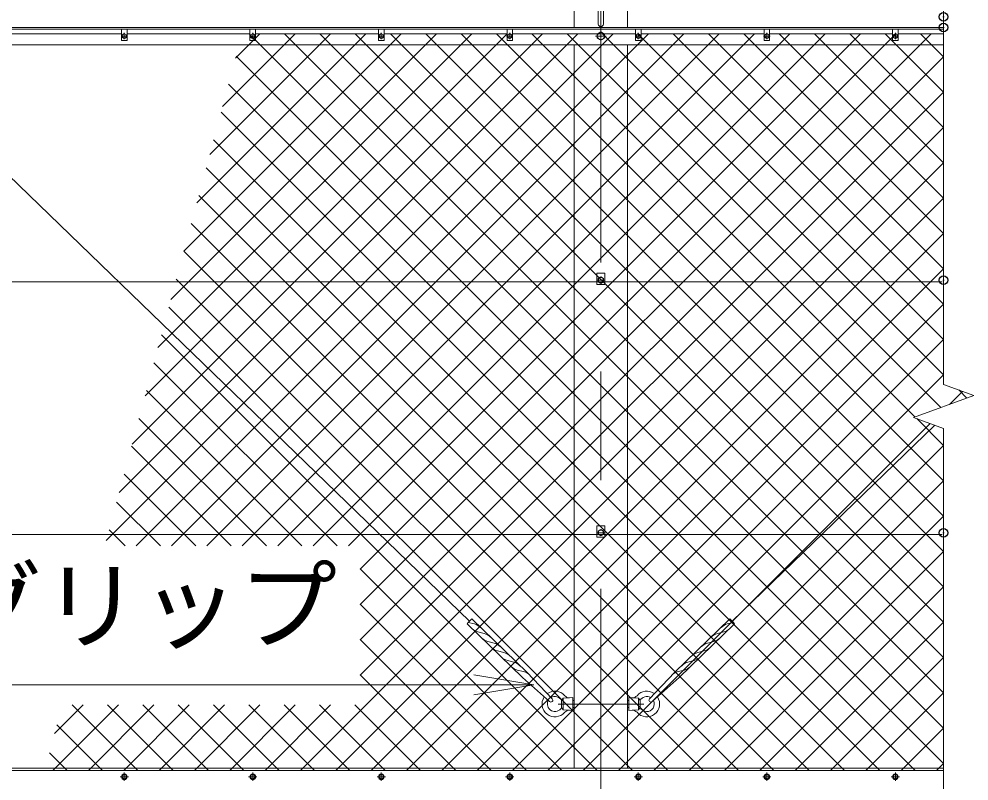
# Model space of a CAD drawing. Units: millimetres at full size; details may follow other scales. Extents: x -14700 to 14700, y -10395 to 10395.
# Drawn here: x -1002 to 1215, y -487 to 1293 of the extents above; entities that cross this region are included whole.
import ezdxf
from ezdxf.enums import TextEntityAlignment as Align

# ---------------------------------------------------------------- set-up
doc = ezdxf.new("R2010")
doc.units = ezdxf.units.MM
doc.header["$LTSCALE"] = 40
doc.header["$PDMODE"] = 32
doc.header["$PDSIZE"] = 20
doc.linetypes.add('USER1', pattern=[50.8, 31.75, -6.35, 6.35, -6.35])
for name, color, linetype, lineweight in [('0-0_D-STR3', 3, 'Continuous', 13), ('0-1_D-STR1', 1, 'Continuous', 18), ('0-2_D-BMK', 2, 'USER1', 13), ('0-6_D-STR-DIM', 7, 'Continuous', 13), ('0-7_0', 7, 'Continuous', 18), ('0-9_D-STR-TXT', 7, 'Continuous', 13), ('0-B_D-STR2', 7, 'Continuous', 13)]:
    doc.layers.add(name, color=color, linetype=linetype, lineweight=lineweight)
doc.layers.add('0-8_Defpoints', color=253, linetype='Continuous')
doc.styles.add('ＭＳ ゴシック', font='')
doc.styles.get('ＭＳ ゴシック').set_extended_font_data('MS Gothic')

# ---------------------------------------------------------------- blocks, each defined once
blk = doc.blocks.new('_Open')
at = {"layer": '0-7_0'}
blk.add_line((-40, 6.67), (0, 0), dxfattribs=at)
blk.add_lwpolyline([(-40, -6.67), (0, 0), (-40, 0)], dxfattribs=at)

msp = doc.modelspace()

# ---------------------------------------------------------------- linework, layer by layer
at = {"layer": '0-0_D-STR3'}
for p, q in [((-4957.58, 4731.71), (48.89, -114.28)), ((349.76, 1314.52), (349.76, 1280.52)), ((361.76, 1314.52), (361.76, 1280.52)), ((-763.24, 1268.52), (-763.24, 1242.52)), ((-750.24, 1268.52), (-763.24, 1268.52)), ((-750.24, 1268.52), (-750.24, 1242.52)), ((-463.24, 1268.52), (-463.24, 1242.52)), ((-450.24, 1268.52), (-463.24, 1268.52)), ((-450.24, 1268.52), (-450.24, 1242.52)), ((-163.24, 1268.52), (-163.24, 1242.52)), ((-150.24, 1268.52), (-163.24, 1268.52)), ((-150.24, 1268.52), (-150.24, 1242.52)), ((136.76, 1268.52), (136.76, 1242.52)), ((149.76, 1268.52), (136.76, 1268.52)), ((149.76, 1268.52), (149.76, 1242.52)), ((436.76, 1268.52), (436.76, 1242.52)), ((449.76, 1268.52), (436.76, 1268.52)), ((449.76, 1268.52), (449.76, 1242.52)), ((736.76, 1268.52), (736.76, 1242.52)), ((749.76, 1268.52), (736.76, 1268.52)), ((749.76, 1268.52), (749.76, 1242.52)), ((1036.76, 1268.52), (1036.76, 1242.52)), ((1049.76, 1268.52), (1036.76, 1268.52)), ((1049.76, 1268.52), (1049.76, 1242.52)), ((-1050.24, 1257.52), (-763.24, 1257.52)), ((-750.24, 1242.52), (-763.24, 1242.52)), ((-750.24, 1257.52), (-463.24, 1257.52)), ((-450.24, 1242.52), (-463.24, 1242.52)), ((-450.24, 1257.52), (-163.24, 1257.52)), ((-150.24, 1242.52), (-163.24, 1242.52)), ((-150.24, 1257.52), (136.76, 1257.52)), ((149.76, 1242.52), (136.76, 1242.52)), ((149.76, 1257.52), (436.76, 1257.52)), ((347.26, 1257.43), (355.76, 1262.34)), ((347.26, 1247.61), (347.26, 1257.43)), ((355.76, 1242.71), (347.26, 1247.61)), ((364.26, 1247.61), (355.76, 1242.71)), ((449.76, 1242.52), (436.76, 1242.52)), ((449.76, 1257.52), (736.76, 1257.52)), ((749.76, 1242.52), (736.76, 1242.52)), ((749.76, 1257.52), (1036.76, 1257.52)), ((1049.76, 1242.52), (1036.76, 1242.52)), ((1049.76, 1257.52), (1155.76, 1257.52)), ((365.26, 698.52), (346.26, 698.52)), ((346.26, 698.52), (346.26, 672.52)), ((349.26, 686.27), (355.76, 690.03)), ((355.76, 690.03), (362.26, 686.27)), ((365.26, 698.52), (365.26, 672.52)), ((1152.63, 678.52), (-11627.04, 678.52)), ((365.26, 672.52), (346.26, 672.52)), ((349.26, 678.77), (349.26, 686.27)), ((355.76, 675.02), (349.26, 678.77)), ((362.26, 678.77), (355.76, 675.02)), ((362.26, 686.27), (362.26, 678.77)), ((662.64, -114.28), (1135.63, 343.55)), ((365.26, 108.52), (346.26, 108.52)), ((346.26, 108.52), (346.26, 82.52)), ((349.26, 96.27), (355.76, 100.03)), ((349.26, 88.77), (349.26, 96.27)), ((355.76, 85.02), (349.26, 88.77)), ((355.76, 100.03), (362.26, 96.27)), ((362.26, 88.77), (355.76, 85.02)), ((362.26, 96.27), (362.26, 88.77)), ((365.26, 108.52), (365.26, 82.52)), ((1152.63, 88.52), (-1994.24, 88.52)), ((365.26, 82.52), (346.26, 82.52)), ((183.99, -233.92), (54.65, -108.73)), ((527.54, -233.92), (656.87, -108.73)), ((172.86, -245.42), (43.53, -120.23)), ((60.58, -120.52), (46.37, -116.97)), ((538.66, -245.42), (668, -120.23)), ((650.95, -120.52), (665.15, -116.97)), ((83.57, -142.78), (68.77, -139.07)), ((627.95, -142.78), (642.75, -139.07)), ((106.56, -165.04), (91.77, -161.33)), ((604.96, -165.04), (619.76, -161.33)), ((129.56, -187.29), (114.76, -183.58)), ((581.97, -187.29), (596.76, -183.58)), ((152.55, -209.55), (137.75, -205.84)), ((558.97, -209.55), (573.77, -205.84)), ((175.54, -231.8), (160.75, -228.1)), ((183.99, -233.92), (242.27, -295.2)), ((527.54, -233.92), (469.25, -295.2)), ((535.98, -231.8), (550.78, -228.1)), ((172.86, -245.42), (236.01, -301.67)), ((538.66, -245.42), (475.24, -301.92)), ((267.48, -293.98), (264.04, -299.48)), ((264.04, -299.48), (264.04, -315.48)), ((290.48, -292.48), (267.48, -293.98)), ((267.48, -293.98), (267.48, -307.48)), ((267.48, -320.98), (267.48, -307.48)), ((290.48, -292.48), (290.48, -322.48)), ((290.48, -299.48), (293.26, -299.48)), ((418.26, -299.48), (421.04, -299.48)), ((421.04, -292.48), (421.04, -322.48)), ((444.04, -293.98), (444.04, -320.98)), ((447.48, -299.48), (447.48, -315.48)), ((267.48, -320.98), (264.04, -315.48)), ((290.48, -322.48), (267.48, -320.98)), ((290.48, -315.48), (293.26, -315.48)), ((418.26, -315.48), (421.04, -315.48)), ((421.04, -322.48), (444.04, -320.98)), ((444.04, -320.98), (447.48, -315.48)), ((-1614.08, -462.48), (1155.76, -462.48))]:
    msp.add_line(p, q, dxfattribs=at)
for points in [[(-756.74, 1258.27), (-761.72, 1255.4), (-761.72, 1249.65), (-756.74, 1246.77), (-751.76, 1249.65), (-751.76, 1255.4)], [(-456.74, 1258.27), (-461.72, 1255.4), (-461.72, 1249.65), (-456.74, 1246.77), (-451.76, 1249.65), (-451.76, 1255.4)], [(-156.74, 1258.27), (-161.72, 1255.4), (-161.72, 1249.65), (-156.74, 1246.77), (-151.76, 1249.65), (-151.76, 1255.4)], [(143.26, 1258.27), (138.28, 1255.4), (138.28, 1249.65), (143.26, 1246.77), (148.24, 1249.65), (148.24, 1255.4)], [(443.26, 1258.27), (438.28, 1255.4), (438.28, 1249.65), (443.26, 1246.77), (448.24, 1249.65), (448.24, 1255.4)], [(743.26, 1258.27), (738.28, 1255.4), (738.28, 1249.65), (743.26, 1246.77), (748.24, 1249.65), (748.24, 1255.4)], [(1043.26, 1258.27), (1038.28, 1255.4), (1038.28, 1249.65), (1043.26, 1246.77), (1048.24, 1249.65), (1048.24, 1255.4)], [(-756.74, -471.73), (-761.72, -474.6), (-761.72, -480.35), (-756.74, -483.23), (-751.76, -480.35), (-751.76, -474.6)], [(-456.74, -471.73), (-461.72, -474.6), (-461.72, -480.35), (-456.74, -483.23), (-451.76, -480.35), (-451.76, -474.6)], [(-156.74, -471.73), (-161.72, -474.6), (-161.72, -480.35), (-156.74, -483.23), (-151.76, -480.35), (-151.76, -474.6)], [(143.26, -471.73), (138.28, -474.6), (138.28, -480.35), (143.26, -483.23), (148.24, -480.35), (148.24, -474.6)], [(443.26, -471.73), (438.28, -474.6), (438.28, -480.35), (443.26, -483.23), (448.24, -480.35), (448.24, -474.6)], [(743.26, -471.73), (738.28, -474.6), (738.28, -480.35), (743.26, -483.23), (748.24, -480.35), (748.24, -474.6)], [(1043.26, -471.73), (1038.28, -474.6), (1038.28, -480.35), (1043.26, -483.23), (1048.24, -480.35), (1048.24, -474.6)]]:
    msp.add_lwpolyline(points, close=True, dxfattribs=at)
for points in [[(355.76, 1262.34), (364.26, 1257.43), (364.26, 1247.61)], [(421.04, -292.48), (444.04, -293.98), (447.48, -299.48)]]:
    msp.add_lwpolyline(points, dxfattribs=at)
for centre, radius in [((-756.74, 1252.52), 4.98), ((-456.74, 1252.52), 4.98), ((-156.74, 1252.52), 4.98), ((143.26, 1252.52), 4.98), ((355.76, 1252.52), 8.25), ((443.26, 1252.52), 4.98), ((743.26, 1252.52), 4.98), ((1043.26, 1252.52), 4.98), ((355.76, 682.52), 6.25), ((355.76, 92.52), 6.25), ((-756.74, -477.48), 6.5), ((-756.74, -477.48), 4.98), ((-456.74, -477.48), 6.5), ((-456.74, -477.48), 4.98), ((-156.74, -477.48), 6.5), ((-156.74, -477.48), 4.98), ((143.26, -477.48), 6.5), ((143.26, -477.48), 4.98), ((443.26, -477.48), 6.5), ((443.26, -477.48), 4.98), ((743.26, -477.48), 6.5), ((743.26, -477.48), 4.98), ((1043.26, -477.48), 6.5), ((1043.26, -477.48), 4.98)]:
    msp.add_circle(centre, radius, dxfattribs=at)
for centre, radius, start, end in [((355.76, 1280.52), 6, 180, 0), ((130.13, -192.92), 113.07, 131.87639, 139.99025), ((581.39, -192.92), 113.07, 40.00975, 48.12361), ((76.07, -109.97), 30, 225.9334, 255.93349), ((53.29, -149.62), 30, 43.56267, 75.93348), ((658.24, -149.62), 30, 104.06652, 136.43733), ((635.46, -109.97), 30, 284.06651, 314.0666), ((99.06, -132.23), 30, 225.9334, 255.93349), ((76.28, -171.88), 30, 43.56267, 75.93348), ((635.24, -171.88), 30, 104.06652, 136.43733), ((612.46, -132.23), 30, 284.06651, 314.0666), ((122.05, -154.48), 30, 225.93221, 255.93203), ((99.27, -194.14), 30, 43.56157, 75.93348), ((612.25, -194.14), 30, 104.06652, 136.43843), ((589.47, -154.48), 30, 284.06797, 314.06779), ((145.04, -176.74), 30, 225.9334, 255.93349), ((122.26, -216.39), 30, 43.56172, 75.93348), ((589.26, -216.39), 30, 104.06652, 136.43828), ((566.48, -176.74), 30, 284.06651, 314.0666), ((168.04, -199), 30, 225.9334, 255.93349), ((145.26, -238.65), 30, 43.56267, 75.93348), ((566.27, -238.65), 30, 104.06652, 136.43733), ((543.49, -199), 30, 284.06651, 314.0666), ((168.25, -260.9), 30, 43.56157, 75.93203), ((543.27, -260.9), 30, 104.06797, 136.43843), ((248.48, -307.48), 30, 40.33299, 125.97908), ((282.02, -279), 14, 220.33299, 273.7314), ((429.5, -279), 14, 266.2686, 319.66701), ((463.04, -307.48), 30, 54.02092, 139.66701), ((248.48, -307.48), 30, 145.88705, 319.66701), ((248.48, -307.48), 17.5, 152.79711, 332.79711), ((239.14, -298.44), 4.5, 225.93138, 45.93138), ((248.48, -307.48), 17.5, 27.20289, 120.48793), ((463.04, -307.48), 30, 220.33299, 34.11295), ((463.04, -307.48), 17.5, 59.51207, 152.79711), ((463.04, -307.48), 17.5, 207.20289, 27.20289), ((472.38, -298.44), 4.5, 134.06862, 314.06862), ((282.02, -335.96), 14, 86.2686, 139.66701), ((282.02, -335.96), 14, 86.2686, 139.66701), ((429.5, -335.96), 14, 40.33299, 93.7314)]:
    msp.add_arc(centre, radius, start, end, dxfattribs=at)
at = {"layer": '0-1_D-STR1'}
for p, q in [((418.26, 1272.52), (418.26, 5542.52)), ((-11706.74, 1272.52), (1155.76, 1272.52)), ((-11706.74, 1268.52), (1155.76, 1268.52)), ((-1613.95, 1232.52), (1155.76, 1232.52)), ((293.26, 1232.52), (293.26, -457.48)), ((418.26, -457.48), (418.26, 1232.52)), ((-1613.9, -457.48), (1155.76, -457.48))]:
    msp.add_line(p, q, dxfattribs=at)
msp.add_lwpolyline([(418.26, 5542.52), (293.26, 5542.52), (293.26, 1272.52)], dxfattribs=at)
at = {"layer": '0-2_D-BMK'}
for p, q in [((355.76, -1308.48), (355.76, 5593.52)), ((-764.18, 1252.52), (-749.3, 1252.52)), ((-756.74, 1259.96), (-756.74, 1245.08)), ((-464.18, 1252.52), (-449.3, 1252.52)), ((-456.74, 1259.96), (-456.74, 1245.08)), ((-164.18, 1252.52), (-149.3, 1252.52)), ((-156.74, 1259.96), (-156.74, 1245.08)), ((135.82, 1252.52), (150.7, 1252.52)), ((143.26, 1259.96), (143.26, 1245.08)), ((368.51, 1252.52), (343.01, 1252.52)), ((435.82, 1252.52), (450.7, 1252.52)), ((443.26, 1259.96), (443.26, 1245.08)), ((735.82, 1252.52), (750.7, 1252.52)), ((743.26, 1259.96), (743.26, 1245.08)), ((1035.82, 1252.52), (1050.7, 1252.52)), ((1043.26, 1259.96), (1043.26, 1245.08)), ((345.76, 682.52), (365.76, 682.52)), ((345.76, 92.52), (365.76, 92.52)), ((255.76, -307.48), (455.76, -307.48)), ((-747.07, -477.48), (-766.41, -477.48)), ((-756.74, -467.81), (-756.74, -487.15)), ((-447.07, -477.48), (-466.41, -477.48)), ((-456.74, -467.81), (-456.74, -487.15)), ((-147.07, -477.48), (-166.41, -477.48)), ((-156.74, -467.81), (-156.74, -487.15)), ((152.93, -477.48), (133.59, -477.48)), ((143.26, -467.81), (143.26, -487.15)), ((452.93, -477.48), (433.59, -477.48)), ((443.26, -467.81), (443.26, -487.15)), ((752.93, -477.48), (733.59, -477.48)), ((743.26, -467.81), (743.26, -487.15)), ((1052.93, -477.48), (1033.59, -477.48)), ((1043.26, -467.81), (1043.26, -487.15))]:
    msp.add_line(p, q, dxfattribs=at)
at = {"layer": '0-6_D-STR-DIM'}
for p, q in [((1155.76, 438.83), (1155.76, 3306.22)), ((1226.24, 413.17), (1155.76, 438.83)), ((1085.28, 361.87), (1226.24, 413.17)), ((1155.76, 336.22), (1085.28, 361.87)), ((1155.76, -685.07), (1155.76, 336.22))]:
    msp.add_line(p, q, dxfattribs=at)
at = {"layer": '0-8_Defpoints'}
for p in [(1155.76, 1297.52), (1155.76, 1272.52), (1155.76, 682.52), (1155.76, 92.52)]:
    msp.add_point(p, dxfattribs=at)
at = {"layer": '0-9_D-STR-TXT'}
msp.add_lwpolyline([(-1627.62, -262.69), (-82.25, -262.69), (196.97, -262.69)], dxfattribs=at)
at = {"layer": '0-B_D-STR2'}
for p, q in [((-798.83, 74.24), (384.45, 1257.52)), ((-768.64, 186.93), (301.96, 1257.52)), ((-738.44, 299.62), (219.46, 1257.52)), ((-728.59, 61.98), (466.95, 1257.52)), ((-708.25, 412.31), (136.97, 1257.52)), ((-678.05, 525), (54.47, 1257.52)), ((-647.85, 637.7), (-28.03, 1257.52)), ((-646.09, 61.98), (549.45, 1257.52)), ((-617.66, 750.39), (-110.52, 1257.52)), ((-587.46, 863.08), (-193.02, 1257.52)), ((-563.6, 61.98), (631.94, 1257.52)), ((-557.27, 975.77), (-275.52, 1257.52)), ((-527.07, 1088.46), (-358.01, 1257.52)), ((-496.87, 1201.16), (-440.51, 1257.52)), ((-481.1, 61.98), (714.44, 1257.52)), ((1155.76, -363.65), (-465.41, 1257.52)), ((-398.6, 61.98), (796.94, 1257.52)), ((1155.76, -281.15), (-382.91, 1257.52)), ((-316.11, 61.98), (879.43, 1257.52)), ((1155.76, -198.66), (-300.42, 1257.52)), ((-233.61, 61.98), (961.93, 1257.52)), ((1155.76, -116.16), (-217.92, 1257.52)), ((-205.75, 7.34), (1044.43, 1257.52)), ((-205.75, -75.15), (1126.92, 1257.52)), ((1155.76, -33.66), (-135.42, 1257.52)), ((1155.76, 48.83), (-52.93, 1257.52)), ((1155.76, 131.33), (29.57, 1257.52)), ((1155.76, 213.83), (112.07, 1257.52)), ((1088.9, 363.19), (194.56, 1257.52)), ((1149.38, 385.2), (277.06, 1257.52)), ((1155.76, 461.32), (359.55, 1257.52)), ((1155.76, 543.81), (442.05, 1257.52)), ((1155.76, 626.31), (524.55, 1257.52)), ((1155.76, 708.8), (607.04, 1257.52)), ((1155.76, 791.3), (689.54, 1257.52)), ((1155.76, 873.8), (772.04, 1257.52)), ((1155.76, 956.29), (854.53, 1257.52)), ((1155.76, 1038.79), (937.03, 1257.52)), ((1155.76, 1121.29), (1019.53, 1257.52)), ((1155.76, 1203.78), (1102.02, 1257.52)), ((1155.76, -446.15), (-495.75, 1205.36)), ((-205.75, -157.65), (1155.76, 1203.86)), ((1089.6, -462.48), (-513.18, 1140.3)), ((-205.75, -240.15), (1155.76, 1121.37)), ((1007.1, -462.48), (-530.61, 1075.24)), ((-345.59, -462.48), (1155.76, 1038.87)), ((924.61, -462.48), (-548.05, 1010.18)), ((-263.09, -462.48), (1155.76, 956.38)), ((842.11, -462.48), (-565.48, 945.11)), ((759.61, -462.48), (-582.92, 880.05)), ((-180.6, -462.48), (1155.76, 873.88)), ((677.12, -462.48), (-600.35, 814.99)), ((-98.1, -462.48), (1155.76, 791.38)), ((594.62, -462.48), (-617.78, 749.92)), ((-15.6, -462.48), (1155.76, 708.89)), ((512.12, -462.48), (-635.22, 684.86)), ((66.89, -462.48), (1155.76, 626.39)), ((429.63, -462.48), (-652.65, 619.8)), ((347.13, -462.48), (-670.08, 554.74)), ((149.39, -462.48), (1155.76, 543.89)), ((-259.83, 61.98), (-687.52, 489.67)), ((231.89, -462.48), (1155.76, 461.4)), ((-342.32, 61.98), (-704.95, 424.61)), ((1169.31, 392.45), (1199.7, 422.83)), ((1209.86, 407.21), (1191.12, 425.96)), ((-424.82, 61.98), (-722.38, 359.55)), ((1155.76, 296.32), (1093.03, 359.05)), ((314.38, -462.48), (1124.47, 347.61)), ((-507.32, 61.98), (-739.82, 294.48)), ((396.88, -462.48), (1155.76, 296.4)), ((-589.81, 61.98), (-757.25, 229.42)), ((479.37, -462.48), (1155.76, 213.91)), ((-672.31, 61.98), (-774.68, 164.36)), ((561.87, -462.48), (1155.76, 131.41)), ((-754.8, 61.98), (-792.12, 99.3)), ((644.37, -462.48), (1155.76, 48.92)), ((264.63, -462.48), (-205.75, 7.91)), ((726.86, -462.48), (1155.76, -33.58)), ((182.14, -462.48), (-205.75, -74.59)), ((809.36, -462.48), (1155.76, -116.08)), ((99.64, -462.48), (-205.75, -157.08)), ((891.86, -462.48), (1155.76, -198.57)), ((17.15, -462.48), (-205.75, -239.58)), ((974.35, -462.48), (1155.76, -281.07)), ((-923.06, -462.48), (-769.91, -309.32)), ((-919.62, -376.53), (-852.4, -309.32)), ((-725.32, -462.48), (-878.48, -309.32)), ((-840.57, -462.48), (-687.41, -309.32)), ((-642.83, -462.48), (-795.98, -309.32)), ((-758.07, -462.48), (-604.91, -309.32)), ((-560.33, -462.48), (-713.49, -309.32)), ((-675.57, -462.48), (-522.42, -309.32)), ((-477.83, -462.48), (-630.99, -309.32)), ((-593.08, -462.48), (-439.92, -309.32)), ((-395.34, -462.48), (-548.49, -309.32)), ((-510.58, -462.48), (-357.42, -309.32)), ((-312.84, -462.48), (-466, -309.32)), ((-428.09, -462.48), (-274.93, -309.32)), ((-230.34, -462.48), (-383.5, -309.32)), ((-147.85, -462.48), (-301.01, -309.32)), ((-65.35, -462.48), (-218.51, -309.32)), ((-807.82, -462.48), (-914.15, -356.14)), ((1056.85, -462.48), (1155.76, -363.57)), ((-890.31, -462.48), (-931.59, -421.21)), ((1139.35, -462.48), (1155.76, -446.06))]:
    msp.add_line(p, q, dxfattribs=at)

# ---------------------------------------------------------------- block references
at = {"layer": '0-9_D-STR-TXT', "xscale": 3.5, "yscale": 3.5}
msp.add_blockref('_Open', (198.97, -262.69), dxfattribs=at)

# ---------------------------------------------------------------- texts
at = {"layer": '0-9_D-STR-TXT', "style": 'ＭＳ ゴシック'}
msp.add_text('巻付グリップ', height=168.3, dxfattribs=at).set_placement((-1637.39, -211.98), align=Align.BOTTOM_LEFT)

doc.saveas('drawing.dxf')
